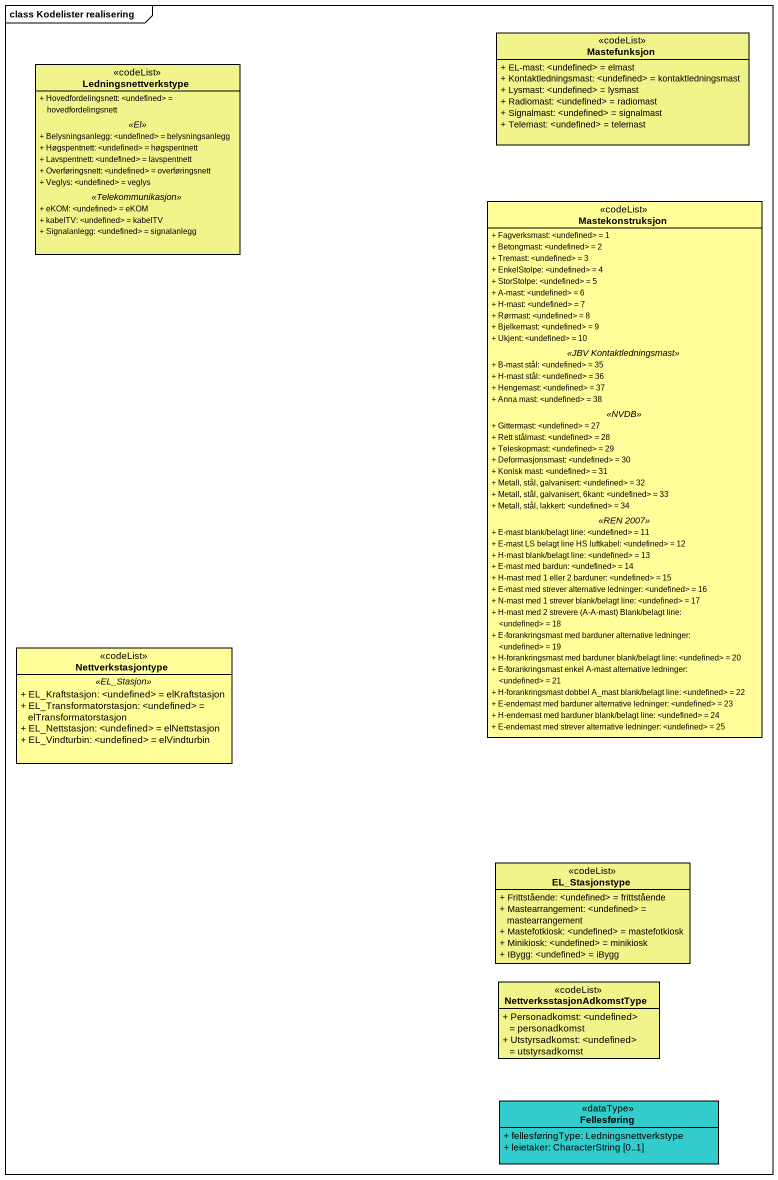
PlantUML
@startuml
mainframe class Kodelister realisering
hide circle
hide empty members
skinparam classAttributeIconSize 0
class Mastefunksjon <<codeList>> #F1F38B {
  + EL-mast: <undefined> = elmast
  + Kontaktledningsmast: <undefined> = kontaktledningsmast
  + Lysmast: <undefined> = lysmast
  + Radiomast: <undefined> = radiomast
  + Signalmast: <undefined> = signalmast
  + Telemast: <undefined> = telemast
}
class Ledningsnettverkstype <<codeList>> #F1F38B {
  + Hovedfordelingsnett: <undefined> = hovedfordelingsnett
  .. <<El>> ..
  + Belysningsanlegg: <undefined> = belysningsanlegg
  + Høgspentnett: <undefined> = høgspentnett
  + Lavspentnett: <undefined> = lavspentnett
  + Overføringsnett: <undefined> = overføringsnett
  + Veglys: <undefined> = veglys
  .. <<Telekommunikasjon>> ..
  + eKOM: <undefined> = eKOM
  + kabelTV: <undefined> = kabelTV
  + Signalanlegg: <undefined> = signalanlegg
}
class Mastekonstruksjon <<codeList>> #FFFE99 {
  + Fagverksmast: <undefined> = 1
  + Betongmast: <undefined> = 2
  + Tremast: <undefined> = 3
  + EnkelStolpe: <undefined> = 4
  + StorStolpe: <undefined> = 5
  + A-mast: <undefined> = 6
  + H-mast: <undefined> = 7
  + Rørmast: <undefined> = 8
  + Bjelkemast: <undefined> = 9
  + Ukjent: <undefined> = 10
  .. <<JBV Kontaktledningsmast>> ..
  + B-mast stål: <undefined> = 35
  + H-mast stål: <undefined> = 36
  + Hengemast: <undefined> = 37
  + Anna mast: <undefined> = 38
  .. <<NVDB>> ..
  + Gittermast: <undefined> = 27
  + Rett stålmast: <undefined> = 28
  + Teleskopmast: <undefined> = 29
  + Deformasjonsmast: <undefined> = 30
  + Konisk mast: <undefined> = 31
  + Metall, stål, galvanisert: <undefined> = 32
  + Metall, stål, galvanisert, 6kant: <undefined> = 33
  + Metall, stål, lakkert: <undefined> = 34
  .. <<REN 2007>> ..
  + E-mast blank/belagt line: <undefined> = 11
  + E-mast LS belagt line HS luftkabel: <undefined> = 12
  + H-mast blank/belagt line: <undefined> = 13
  + E-mast med bardun: <undefined> = 14
  + H-mast med 1 eller 2 barduner: <undefined> = 15
  + E-mast med strever alternative ledninger: <undefined> = 16
  + N-mast med 1 strever blank/belagt line: <undefined> = 17
  {field} + H-mast med 2 strevere (A-A-mast) Blank/belagt line: <undefined> = 18
  + E-forankringsmast med barduner alternative ledninger: <undefined> = 19
  + H-forankringsmast med barduner blank/belagt line: <undefined> = 20
  + E-forankringsmast enkel A-mast alternative ledninger: <undefined> = 21
  + H-forankringsmast dobbel A_mast blank/belagt line: <undefined> = 22
  + E-endemast med barduner alternative ledninger: <undefined> = 23
  + H-endemast med barduner blank/belagt line: <undefined> = 24
  + E-endemast med strever alternative ledninger: <undefined> = 25
}
class Nettverkstasjontype <<codeList>> #FFFE99 {
  .. <<EL_Stasjon>> ..
  + EL_Kraftstasjon: <undefined> = elKraftstasjon
  + EL_Transformatorstasjon: <undefined> = elTransformatorstasjon
  + EL_Nettstasjon: <undefined> = elNettstasjon
  + EL_Vindturbin: <undefined> = elVindturbin
}
class EL_Stasjonstype <<codeList>> #F1F38B {
  + Frittstående: <undefined> = frittstående
  + Mastearrangement: <undefined> = mastearrangement
  + Mastefotkiosk: <undefined> = mastefotkiosk
  + Minikiosk: <undefined> = minikiosk
  + IBygg: <undefined> = iBygg
}
class NettverksstasjonAdkomstType <<codeList>> #F1F38B {
  + Personadkomst: <undefined> = personadkomst
  + Utstyrsadkomst: <undefined> = utstyrsadkomst
}
class Fellesføring <<dataType>> #33CCCC {
  + fellesføringType: Ledningsnettverkstype
  + leietaker: CharacterString [0..1]
}
@enduml
